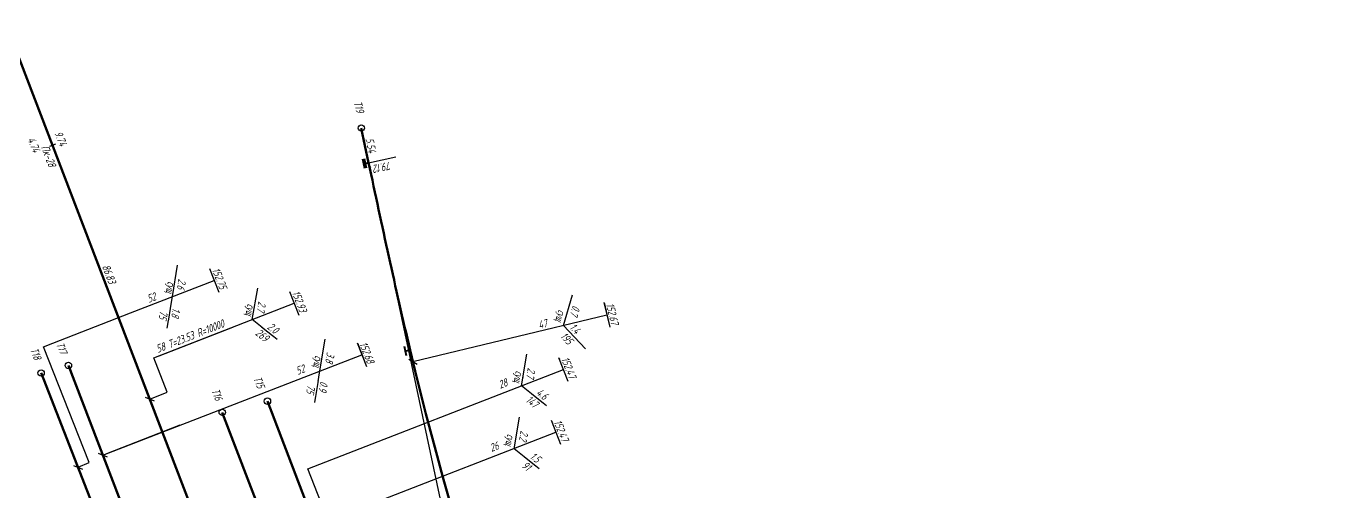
# Model space of a CAD drawing. Extents: x 8811 to 10286, y 10382 to 14118.
# Drawn here: x 9322.1 to 9525.3, y 12676.1 to 12748.8 of the extents above; entities that cross this region are included whole.
import ezdxf
from ezdxf.enums import TextEntityAlignment as Align

# ---------------------------------------------------------------- set-up
doc = ezdxf.new("R2010")
doc.units = 0
for name, color, linetype in [('10.Вершины', 7, 'Continuous'), ('10.Ось трассы', 7, 'Continuous'), ('11.Вершины', 7, 'Continuous'), ('11.Ось трассы', 7, 'Continuous'), ('21.Вершины', 7, 'Continuous'), ('21.Ось трассы', 7, 'Continuous'), ('35.Вершины', 7, 'Continuous'), ('35.Ось трассы', 7, 'Continuous'), ('8.Вершины', 7, 'Continuous'), ('I.Ось трассы', 7, 'Continuous'), ('II.Ось трассы', 7, 'Continuous'), ('IV.Ось трассы', 7, 'Continuous'), ('Iс.Вершины', 7, 'Continuous'), ('Iс.Ось трассы', 7, 'Continuous'), ('КН II.Параметры кривых', 7, 'Continuous'), ('маскировка', 7, 'Continuous')]:
    doc.layers.add(name, color=color, linetype=linetype)
doc.layers.add('Уклоноуказатели по станции', color=1, linetype='Continuous', lineweight=35)
doc.styles.add('спдс_сжатие09', font='SPDS.shx', dxfattribs={"width": 0.9, "oblique": 15, "height": 1.25})

# ---------------------------------------------------------------- blocks, each defined once
blk = doc.blocks.new('alignment_cc_sign')
at = {"color": 0, "linetype": 'ByBlock', "lineweight": -2}
for p, q in [((-1.5, 1.5), (1.5, 1.5)), ((0, 0), (0, 1.5))]:
    blk.add_line(p, q, dxfattribs=at)
blk = doc.blocks.new('alignment_tc_sign')
at = {"color": 0, "linetype": 'ByBlock', "lineweight": -2}
for p, q in [((-1.5, 1.5), (1.5, 1.5)), ((-1.5, 1), (1.5, 1)), ((0, 0), (0, 1))]:
    blk.add_line(p, q, dxfattribs=at)

msp = doc.modelspace()

# ---------------------------------------------------------------- linework, layer by layer
at = {"layer": 'Iс.Вершины', "color": 5, "lineweight": 30}
msp.add_line((9381.89, 12696.74), (9383.17, 12695.96), dxfattribs=at)
at = {"layer": 'Уклоноуказатели по станции', "color": 5, "lineweight": 30}
for p, q in [((9340.73, 12690.81), (9342.1, 12690.2)), ((9334.71, 12681.98), (9346.2, 12686.45)), ((9333.39, 12682.05), (9334.76, 12681.45)), ((9329.55, 12680.13), (9330.92, 12679.52)), ((9370.54, 12668.3), (9366.14, 12679.58))]:
    msp.add_line(p, q, dxfattribs=at)

# ---------------------------------------------------------------- block references
at = {"layer": 'IV.Ось трассы', "color": 5, "lineweight": 40, "xscale": 0.5, "yscale": 0.5, "zscale": 0.5, "rotation": 103.4222053179562}
msp.add_blockref('alignment_cc_sign', (9382.1, 12698.16), dxfattribs=at)

# ---------------------------------------------------------------- wipeouts: each hides what was drawn before it
at = {"color": 5}
for points in [[(9373.83, 12734.54), (9373.26, 12736.59), (9374.76, 12736.94), (9375.34, 12734.58)], [(9326.16, 12732.28), (9327.86, 12732.71), (9328.91, 12729.95), (9327.53, 12729.32)], [(9376.29, 12725.51), (9375.87, 12727.29), (9379.36, 12727.98), (9379.76, 12726.24)], [(9335.08, 12711.89), (9333.72, 12711.56), (9335.11, 12707.94), (9336.64, 12708.41)], [(9352.44, 12707.08), (9350.78, 12711.2), (9352.23, 12711.84), (9354.04, 12707.46)], [(9345.98, 12710.47), (9345.42, 12707.48), (9346.62, 12707.24), (9347.1, 12709.88)], [(9364.88, 12703.59), (9363.49, 12707.28), (9364.76, 12707.83), (9366.4, 12703.9)], [(9357.88, 12704.29), (9358.37, 12706.88), (9359.57, 12706.47), (9359.14, 12703.85)], [(9412.44, 12705.56), (9413.94, 12705.89), (9414.99, 12701.63), (9413.44, 12701.34)], [(9342.96, 12697.5), (9342.34, 12699.11), (9355.55, 12704.25), (9356.16, 12702.71)], [(9357.31, 12701.02), (9360.68, 12702.53), (9362.16, 12701.45), (9359.38, 12699.2)], [(9402.44, 12701.34), (9402.17, 12702.86), (9404.1, 12703.29), (9404.46, 12701.71)], [(9373.99, 12699.22), (9375.3, 12699.73), (9376.84, 12695.85), (9375.47, 12695.41)], [(9322.75, 12698.04), (9324.14, 12698.44), (9325.04, 12696.12), (9323.5, 12696.05)], [(9326.67, 12698.83), (9328.13, 12699.24), (9328.99, 12696.99), (9327.59, 12696.61)], [(9368.57, 12695.85), (9369.15, 12698.92), (9370.33, 12698.41), (9369.78, 12695.75)], [(9400.4, 12696.63), (9401.58, 12696.26), (9401.15, 12693.41), (9399.83, 12693.79)], [(9405.42, 12697.02), (9406.78, 12697.47), (9408.35, 12693.42), (9407.02, 12692.99)], [(9358.37, 12691.36), (9357.46, 12693.51), (9358.98, 12694.09), (9359.84, 12691.87)], [(9365.95, 12692.7), (9369.44, 12693.92), (9369.09, 12691.21), (9365.74, 12690.42)], [(9396.21, 12692.01), (9395.82, 12693.55), (9397.48, 12694.03), (9397.87, 12692.64)], [(9351.89, 12689.22), (9350.91, 12691.61), (9352.37, 12692.29), (9353.32, 12689.71)], [(9404.33, 12687.04), (9405.77, 12687.59), (9407.35, 12683.42), (9405.91, 12683.17)], [(9394.89, 12681.93), (9394.34, 12683.58), (9396.18, 12684.34), (9396.85, 12682.64)], [(9398.54, 12680.47), (9401.41, 12682.69), (9403.19, 12681.22), (9400.38, 12678.85)]]:
    msp.add_wipeout(points, dxfattribs=at).dxf.layer = 'маскировка'

# ---------------------------------------------------------------- next in the draw order: linework, layer by layer
at = {"layer": '10.Вершины', "color": 5, "lineweight": 30}
msp.add_circle((9324.47, 12694.58), 0.5, dxfattribs=at)
at = {"layer": '11.Вершины', "color": 5, "lineweight": 30}
msp.add_circle((9328.73, 12695.76), 0.5, dxfattribs=at)
at = {"layer": '21.Вершины', "color": 5}
msp.add_circle((9352.76, 12688.42), 0.5, dxfattribs=at)
at = {"layer": '21.Вершины', "color": 5, "lineweight": 30}
msp.add_circle((9352.76, 12688.42), 0.5, dxfattribs=at)
at = {"layer": '35.Вершины', "color": 5}
msp.add_circle((9359.81, 12690.17), 0.5, dxfattribs=at)
at = {"layer": '35.Вершины', "color": 5, "lineweight": 30}
msp.add_circle((9359.81, 12690.17), 0.5, dxfattribs=at)
at = {"layer": 'Iс.Вершины', "color": 5, "lineweight": 30}
for p, q in [((9357.43, 12702.92), (9358.3, 12707.84)), ((9412.35, 12705.61), (9413.29, 12701.73))]:
    msp.add_line(p, q, dxfattribs=at)
msp.add_circle((9352.76, 12688.42), 0.5, dxfattribs=at)
at = {"layer": 'КН II.Параметры кривых', "color": 5, "lineweight": 30}
for centre in [(9328.73, 12695.76), (9324.47, 12694.58)]:
    msp.add_circle(centre, 0.5, dxfattribs=at)
at = {"layer": 'Уклоноуказатели по станции', "color": 5, "lineweight": 30}
for p, q in [((9375.62, 12727.45), (9393.17, 12644.82)), ((9344.98, 12706.52), (9345.79, 12711.45)), ((9350.78, 12710.92), (9352.23, 12707.2)), ((9363.27, 12707.34), (9364.72, 12703.61)), ((9326.32, 12699.26), (9338.42, 12703.97)), ((9361.33, 12699.79), (9357.43, 12702.92)), ((9368.01, 12694.91), (9368.82, 12699.84)), ((9373.81, 12699.31), (9375.26, 12695.58)), ((9404.14, 12687.18), (9405.59, 12683.45))]:
    msp.add_line(p, q, dxfattribs=at)
at = {"layer": 'Уклоноуказатели по станции', "color": 5, "lineweight": 30, "flags": 128}
for points in [[(9330.24, 12679.83), (9331.99, 12680.57), (9324.86, 12698.66), (9326.32, 12699.26)], [(9341.44, 12690.49), (9344.17, 12691.6), (9342.08, 12696.96), (9342.31, 12697.04)]]:
    msp.add_lwpolyline(points, dxfattribs=at)

# ---------------------------------------------------------------- next in the draw order: texts
at = {"layer": '8.Вершины', "color": 5, "lineweight": 30, "style": 'спдс_сжатие09', "oblique": 15, "width": 0.9}
for s, rotation, p in [('Т19', 284.8921, (9373.86, 12737.08)), ('Т18', 291.9896, (9323.28, 12698.46)), ('Т17', 291.9896, (9327.33, 12699.3)), ('Т15', 291.9896, (9358.17, 12693.97)), ('Т16', 290.905, (9351.62, 12692.07))]:
    msp.add_text(s, height=1.25, rotation=rotation, dxfattribs=at).set_placement(p, align=Align.MIDDLE_LEFT)
at = {"layer": 'Iс.Вершины', "color": 5, "lineweight": 30, "style": 'спдс_сжатие09', "oblique": 15, "width": 0.9}
for s, p in [('2.7', (9358.14, 12704.28)), ('сущ', (9356.38, 12703.6))]:
    msp.add_text(s, height=1.25, rotation=260.0334, dxfattribs=at).set_placement(p, align=Align.RIGHT)
msp.add_text('152.67', height=1.25, rotation=283.5866, dxfattribs=at).set_placement((9413.07, 12703.69), align=Align.CENTER)
msp.add_text('47 ', height=1.25, rotation=13.5866, dxfattribs=at).set_placement((9402.11, 12702.06), align=Align.MIDDLE_LEFT)
at = {"layer": 'Уклоноуказатели по станции', "color": 5, "lineweight": 30, "style": 'спдс_сжатие09', "oblique": 15, "width": 0.9}
for s, rotation, p in [('79.12', 191.9898, (9376.34, 12727.09)), ('2.0', 321.2695, (9360.89, 12700.62)), ('0.9', 260.6403, (9367.81, 12691.76)), ('1.5', 321.2695, (9401.82, 12680.44))]:
    msp.add_text(s, height=1.25, rotation=rotation, dxfattribs=at).set_placement(p, align=Align.RIGHT)
for s, rotation, p in [('86.83', 290.9373, (9334.49, 12709.83)), ('152.75', 291.2695, (9351.74, 12709.15)), ('152.93', 291.2695, (9364.23, 12705.56)), ('152.68', 291.2695, (9374.76, 12697.54)), ('152.47', 291.2695, (9406.27, 12695.2)), ('152.47', 291.2695, (9405.11, 12685.36))]:
    msp.add_text(s, height=1.25, rotation=rotation, dxfattribs=at).set_placement(p, align=Align.CENTER)
for s, rotation, p in [('2.6', 260.6403, (9346.9, 12707.57)), ('269', 321.2695, (9360.16, 12700.34)), ('3.8', 260.6403, (9370.07, 12696.05)), ('2.7', 260.6403, (9401.46, 12693.68)), ('75', 260.6403, (9367.1, 12691.26)), ('91', 321.2695, (9401.09, 12680.16))]:
    msp.add_text(s, height=1.25, rotation=rotation, dxfattribs=at).set_placement(p, align=Align.TOP_RIGHT)
for s, p in [('28 ', (9395.95, 12692.68)), ('26', (9394.6, 12682.81))]:
    msp.add_text(s, height=1.25, rotation=21.2695, dxfattribs=at).set_placement(p, align=Align.MIDDLE_LEFT)

# ---------------------------------------------------------------- next in the draw order: wipeouts: each hides what was drawn before it
at = {"color": 5}
for points in [[(9322.12, 12731.18), (9323.66, 12731.7), (9324.18, 12730.32), (9325.53, 12730.7), (9327.19, 12726.5), (9325.66, 12726.19), (9324.58, 12728.93), (9323.25, 12728.5)], [(9375.61, 12728.69), (9374.99, 12731.59), (9376.36, 12731.78), (9376.99, 12728.84)], [(9346.22, 12705.19), (9342.52, 12704.09), (9342.54, 12702.53), (9346.25, 12702.86)], [(9405.38, 12700.13), (9408.07, 12702.23), (9409.25, 12701.04), (9406.98, 12698.52)], [(9364.73, 12693.99), (9364.09, 12695.65), (9365.98, 12696.38), (9366.53, 12694.71)], [(9399.69, 12690.37), (9402.57, 12692.37), (9404.3, 12691.1), (9401.45, 12688.59)], [(9399.26, 12686.68), (9400.44, 12686.28), (9400.01, 12683.69), (9398.73, 12683.98)]]:
    msp.add_wipeout(points, dxfattribs=at).dxf.layer = 'маскировка'

# ---------------------------------------------------------------- next in the draw order: linework, layer by layer
at = {"color": 5, "lineweight": 30}
msp.add_line((9326.72, 12730.35), (9325.79, 12729.99), dxfattribs=at)
at = {"layer": '10.Ось трассы', "color": 5, "lineweight": 70, "flags": 128}
msp.add_lwpolyline([(9433.43, 12507.44), (9399.64, 12552.13), (9384.24, 12572.49, -0.069049), (9344, 12644.48), (9324.47, 12694.58)], format="xyb", dxfattribs=at)
at = {"layer": '11.Ось трассы', "color": 5, "lineweight": 70, "flags": 128}
msp.add_lwpolyline([(9399.59, 12552.19), (9368.26, 12604.83, -0.042725), (9345.93, 12650.88), (9328.73, 12695.76)], format="xyb", dxfattribs=at)
at = {"layer": '21.Ось трассы', "color": 5, "lineweight": 70, "flags": 128}
msp.add_lwpolyline([(9559.52, 12314.92), (9419.29, 12540.18, -0.047764), (9376.86, 12625.52), (9352.76, 12688.42)], format="xyb", dxfattribs=at)
at = {"layer": '35.Ось трассы', "color": 5, "lineweight": 70, "flags": 128}
msp.add_lwpolyline([(9440.97, 12505.36), (9399.01, 12593.1, -0.020321), (9379.78, 12637.89), (9359.81, 12690.17)], format="xyb", dxfattribs=at)
at = {"layer": 'Iс.Ось трассы', "color": 5, "lineweight": 30}
msp.add_circle((9374.47, 12732.88), 0.5, dxfattribs=at)
at = {"layer": 'Уклоноуказатели по станции', "color": 5, "lineweight": 30}
for p, q in [((9375.62, 12727.45), (9379.84, 12728.35)), ((9342.92, 12697.28), (9354.4, 12701.75)), ((9334.1, 12681.74), (9374.53, 12697.44)), ((9399.51, 12692.57), (9400.32, 12697.5)), ((9405.29, 12697.02), (9406.74, 12693.29)), ((9366.14, 12679.58), (9406.03, 12695.11)), ((9367.2, 12689.97), (9368.01, 12694.91)), ((9403.41, 12689.44), (9399.51, 12692.57)), ((9398.36, 12682.73), (9399.17, 12687.67)), ((9377.02, 12674.48), (9404.86, 12685.32)), ((9402.26, 12679.61), (9398.36, 12682.73))]:
    msp.add_line(p, q, dxfattribs=at)

# ---------------------------------------------------------------- next in the draw order: block references
at = {"layer": 'IV.Ось трассы', "color": 5, "lineweight": 40, "xscale": 0.4999999999999987, "yscale": 0.4999999999999987, "zscale": 0.4999999999999987, "rotation": 101.9898121961669}
msp.add_blockref('alignment_tc_sign', (9375.62, 12727.45), dxfattribs=at)

# ---------------------------------------------------------------- next in the draw order: texts
at = {"layer": '8.Вершины', "color": 5, "lineweight": 30, "style": 'спдс_сжатие09', "oblique": 15, "width": 0.9}
for s, p in [('9.74', (9326.95, 12731.01)), ('4.74', (9322.77, 12730.03))]:
    msp.add_text(s, height=1.25, rotation=291.9896, dxfattribs=at).set_placement(p, align=Align.CENTER)
at = {"layer": 'Iс.Вершины', "color": 5, "lineweight": 30, "style": 'спдс_сжатие09', "oblique": 15, "width": 0.9}
msp.add_text('Пк-28', height=1.25, rotation=290.9373, dxfattribs=at).set_placement((9325.04, 12728.29), align=Align.CENTER)
msp.add_text('195', height=1.25, rotation=313.5866, dxfattribs=at).set_placement((9406.35, 12701.1), align=Align.TOP_LEFT)
at = {"layer": 'Уклоноуказатели по станции', "color": 5, "lineweight": 30, "style": 'спдс_сжатие09', "oblique": 15, "width": 0.9}
msp.add_text('5.54', height=1.25, rotation=281.9898, dxfattribs=at).set_placement((9375.36, 12730.06), align=Align.CENTER)
for s, rotation, p in [('75', 260.6403, (9344.07, 12702.87)), ('сущ', 260.6403, (9368.2, 12695.32)), ('сущ', 260.6403, (9399.52, 12692.92)), ('147', 321.2695, (9402.24, 12689.99)), ('2.2', 260.6403, (9400.34, 12683.87)), ('сущ', 260.6403, (9398.19, 12683.03))]:
    msp.add_text(s, height=1.25, rotation=rotation, dxfattribs=at).set_placement(p, align=Align.TOP_RIGHT)
for s, rotation, p in [('1.8', 260.6403, (9344.78, 12703.37)), ('4.6', 321.2695, (9402.97, 12690.27))]:
    msp.add_text(s, height=1.25, rotation=rotation, dxfattribs=at).set_placement(p, align=Align.RIGHT)
for s, p in [('58 Т=23.53 R=10000', (9342.48, 12698.28)), ('52 ', (9364.33, 12694.84))]:
    msp.add_text(s, height=1.25, rotation=21.2695, dxfattribs=at).set_placement(p, align=Align.MIDDLE_LEFT)

# ---------------------------------------------------------------- next in the draw order: wipeouts: each hides what was drawn before it
at = {"color": 5}
for points in [[(9341.51, 12705.4), (9341.09, 12706.9), (9342.69, 12707.54), (9343.15, 12706.01)], [(9406.56, 12703.23), (9407.58, 12705.99), (9408.73, 12705.38), (9407.87, 12702.58)]]:
    msp.add_wipeout(points, dxfattribs=at).dxf.layer = 'маскировка'

# ---------------------------------------------------------------- next in the draw order: linework, layer by layer
at = {"layer": 'I.Ось трассы', "color": 5, "lineweight": 70, "flags": 128}
msp.add_lwpolyline([(9691.22, 11985.2), (9563.53, 12262.89, 0.000521), (9559.34, 12271.98, 0.001563), (9555.12, 12281.04, 0.002604), (9550.83, 12290.07, 0.003646), (9546.42, 12299.05, 0.029703), (9510.8, 12360.72, 0.003646), (9505.23, 12369.03, 0.002604), (9499.55, 12377.26, 0.001563), (9493.81, 12385.45, 0.000521), (9488.04, 12393.62), (9339.85, 12602.77, -0.001042), (9334.08, 12610.93, -0.003125), (9328.38, 12619.15, -0.038388), (9282.42, 12698.85, -0.003125), (9278.17, 12707.9, -0.001042), (9273.99, 12716.98), (9159.26, 12967.4, -0.001042)], format="xyb", dxfattribs=at)
at = {"layer": 'II.Ось трассы', "color": 5, "lineweight": 70, "flags": 128}
msp.add_lwpolyline([(9707.9, 11972.59), (9677.78, 12041.35, 0.00025), (9673.76, 12050.51, 0.00075), (9669.73, 12059.66, 0.002531), (9659.36, 12082.75, 0.00075), (9655.21, 12091.84, 0.00025), (9651.03, 12100.93), (9591.16, 12231.14, 0.000521), (9586.98, 12240.22, 0.001563), (9582.76, 12249.29, 0.002604), (9578.46, 12258.32, 0.003646), (9574.05, 12267.29, 0.029692), (9538.44, 12328.95, 0.003646), (9532.88, 12337.25, 0.002604), (9527.2, 12345.49, 0.001563), (9521.46, 12353.68, 0.000521), (9515.69, 12361.84), (9354.16, 12589.83, -0.000781), (9348.39, 12598, -0.002344), (9342.67, 12606.2, -0.040635), (9277.86, 12718.69, -0.002344), (9273.64, 12727.75, -0.000781), (9269.47, 12736.84), (9163.94, 12967.59, -0.001042)], format="xyb", dxfattribs=at)
at = {"layer": 'IV.Ось трассы', "color": 5, "lineweight": 70, "flags": 128}
msp.add_lwpolyline([(9506.53, 12410.55, -0.016344), (9487.75, 12444.98, -0.002734), (9484.42, 12451.7, -0.001953), (9481.15, 12458.45, -0.001172), (9477.92, 12465.22, -0.000391), (9474.71, 12472), (9429.58, 12567.5, -0.000391), (9426.38, 12574.28, -0.001172), (9423.2, 12581.07, -0.001953), (9420.07, 12587.88, -0.002734), (9416.99, 12594.72, -0.04558), (9382.1, 12698.16, -0.002734), (9380.4, 12705.47, -0.001953), (9378.77, 12712.79, -0.001172), (9377.18, 12720.12, -0.000391), (9375.62, 12727.45), (9374.47, 12732.88)], format="xyb", dxfattribs=at)
at = {"layer": 'Iс.Вершины', "color": 5, "lineweight": 30}
for p, q in [((9406.02, 12701.99), (9407.43, 12706.78)), ((9382.53, 12696.35), (9412.82, 12703.67)), ((9406.02, 12701.99), (9409.47, 12698.36))]:
    msp.add_line(p, q, dxfattribs=at)
at = {"layer": 'КН II.Параметры кривых', "color": 5, "lineweight": 70, "flags": 128}
msp.add_lwpolyline([(9712.93, 11973.41), (9601.12, 12223.65, 0.000391), (9598.06, 12230.49, 0.001172), (9594.97, 12237.33, 0.001953), (9591.84, 12244.15, 0.002734), (9588.65, 12250.93, 0.021661), (9564.27, 12296.82, 0.002734), (9560.43, 12303.26, 0.001953), (9556.52, 12309.67, 0.001172), (9552.58, 12316.05, 0.000391), (9548.62, 12322.42), (9414.84, 12537.31, -0.000391), (9410.88, 12543.68, -0.001172), (9406.94, 12550.06, -0.001953), (9403.03, 12556.47, -0.002734), (9399.19, 12562.91, -0.035372), (9361.47, 12638.84, -0.002734), (9358.65, 12645.79, -0.001953), (9355.9, 12652.77, -0.001172), (9353.2, 12659.76, -0.000391), (9350.51, 12666.77), (9319.49, 12747.86)], format="xyb", dxfattribs=at)
at = {"layer": 'Уклоноуказатели по станции', "color": 5, "lineweight": 30}
for p, q in [((9338.42, 12703.97), (9351.5, 12709.06)), ((9344.17, 12701.59), (9344.98, 12706.52)), ((9342.31, 12697.04), (9364, 12705.47))]:
    msp.add_line(p, q, dxfattribs=at)

# ---------------------------------------------------------------- next in the draw order: texts
at = {"layer": 'Iс.Вершины', "color": 5, "lineweight": 30, "style": 'спдс_сжатие09', "oblique": 15, "width": 0.9}
for s, p in [('сущ', (9405.95, 12702.39)), ('0.7', (9408.26, 12703.38))]:
    msp.add_text(s, height=1.25, rotation=253.5866, dxfattribs=at).set_placement(p, align=Align.TOP_RIGHT)
msp.add_text('1.4', height=1.25, rotation=313.5866, dxfattribs=at).set_placement((9406.89, 12701.62))
at = {"layer": 'Уклоноуказатели по станции', "color": 5, "lineweight": 30, "style": 'спдс_сжатие09', "oblique": 15, "width": 0.9}
msp.add_text('сущ', height=1.25, rotation=260.6403, dxfattribs=at).set_placement((9345.19, 12706.9), align=Align.TOP_RIGHT)
msp.add_text('52 ', height=1.25, rotation=21.2695, dxfattribs=at).set_placement((9341.08, 12706.11), align=Align.MIDDLE_LEFT)

doc.saveas('drawing.dxf')
